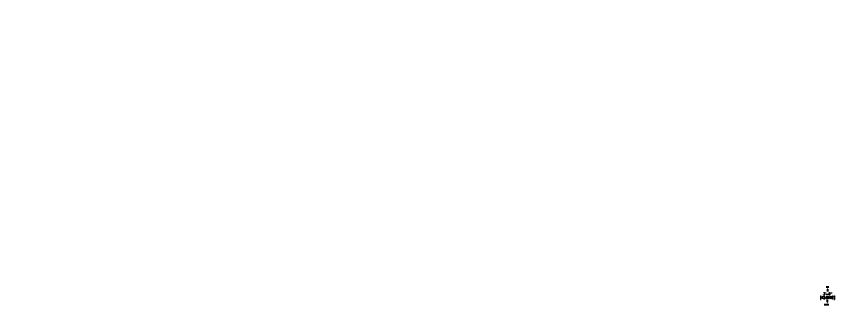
# Model space of a CAD drawing. Extents: x -970 to 14357, y -5073 to 1980.
# Drawn here: x 12437 to 14357, y -5073 to -4396 of the extents above; entities that cross this region are included whole.
import ezdxf

# ---------------------------------------------------------------- set-up
doc = ezdxf.new("R2010")
doc.units = 0
doc.header["$LTSCALE"] = 12
doc.header["$MEASUREMENT"] = 0
doc.header["$PDMODE"] = 33
doc.header["$PDSIZE"] = -0.5
doc.layers.get('Defpoints').update_dxf_attribs({"linetype": 'CONTINUOUS'})
for name, color, linetype in [('COVER', 3, 'CONTINUOUS'), ('DIM', 1, 'CONTINUOUS'), ('MARKING', 11, 'CONTINUOUS'), ('SHELL', 40, 'CONTINUOUS')]:
    doc.layers.add(name, color=color, linetype=linetype)
doc.styles.add('ROMANS', font='ROMANS.shx', dxfattribs={"width": 0.85, "height": 5.76})
doc.styles.get("Standard").update_dxf_attribs({"font": 'sanss___.ttf'})
doc.dimstyles.get("Standard").update_dxf_attribs({"dimtxt": 0.18, "dimasz": 0.18, "dimexe": 0.18, "dimexo": 0.0625, "dimgap": 0.09, "dimtad": 0, "dimtih": 1, "dimtoh": 1, "dimdec": 4, "dimzin": 0, "dimdsep": 46, "dimtxsty": 'Standard', "dimcen": 0.09, "dimadec": 0, "dimazin": 0, "dimtfac": 1, "dimtdec": 4, "dimtofl": 0, "dimtmove": 0, "dimatfit": 3, "dimfxl": 1, "dimtolj": 1, "dimtzin": 0, "dimarcsym": 0})

# ---------------------------------------------------------------- blocks, each defined once
blk = doc.blocks.new('*D409')
at = {"layer": 'Defpoints', "color": 0, "transparency": 16777216}
for p in [(-764.8, -287.2), (-736.7, -287.2), (-764.8, -326.7), (1055.8, -2042.3), (1051.1, -2084.3), (1064.5, -2084.3)]:
    blk.add_point(p, dxfattribs=at)
at = {"layer": 'DIM', "color": 0, "lineweight": -2, "transparency": 16777216}
for p, q in [((-758.8, -287.2), (-733.7, -287.2)), ((-736.7, -293), (-736.7, -293.9)), ((-736.7, -320.9), (-736.7, -320)), ((-758.8, -326.7), (-733.7, -326.7)), ((1061.8, -2042.3), (1067.5, -2042.3)), ((1064.5, -2048.1), (1064.5, -2053.6)), ((1057.1, -2084.3), (1067.5, -2084.3)), ((1064.5, -2078.5), (1064.5, -2073))]:
    blk.add_line(p, q, dxfattribs=at)
at = {"layer": 'DIM', "color": 0, "transparency": 16777216}
for points in [[(-737.7, -293), (-735.8, -293), (-736.7, -287.2)], [(-737.7, -320.9), (-735.8, -320.9), (-736.7, -326.7)], [(1063.5, -2048.1), (1065.5, -2048.1), (1064.5, -2042.3)], [(1063.5, -2078.5), (1065.5, -2078.5), (1064.5, -2084.3)]]:
    blk.add_solid(points, dxfattribs=at)
at = {"layer": 'DIM', "color": 0, "transparency": 16777216, "char_height": 5.76, "attachment_point": 5, "style": 'ROMANS'}
for s, insert in [('\\A1;3\'-3{\\H1x;\\S1/2;}"', (-736.7, -299.3)), ('\\A1;[39.5000]', (-736.7, -312.3)), ('\\A1;[42.0000]', (1064.5, -2068.6)), ('\\A1;3\'-6"', (1064.5, -2058.9))]:
    blk.add_mtext(s, dxfattribs=dict(at, insert=insert))
blk = doc.blocks.new('A$C7e945cb7')
at = {"layer": 'MARKING'}
for p, q in [((4, 71), (4, 68)), ((192.1036, 28.5), (192.1036, 31.5)), ((4, 3), (4, 0)), ((192.1036, 3), (192.1036, 0))]:
    blk.add_line(p, q, dxfattribs=at)
at = {"layer": 'SHELL'}
for p, q in [((0, 71), (73.30533, 71)), ((0, 71), (0, 0)), ((73.30533, 71), (73.30533, 31.5)), ((73.30533, 31.5), (240, 31.5)), ((240, 31.5), (240, 0)), ((0, 0), (240, 0))]:
    blk.add_line(p, q, dxfattribs=at)
at = {"layer": 'DIM'}
dim = blk.add_linear_dim(base=(101.38586, 71), p1=(73.30533, 31.5), p2=(73.30533, 71), angle=90, dimstyle='Standard', override={"dimscale": 48, "dimtxt": 5.76, "dimasz": 0.12, "dimexe": 0.0625, "dimexo": 0.125, "dimgap": 0.02, "dimzin": 3, "dimlunit": 4, "dimpost": '\\X', "dimtxsty": 'ROMANS', "dimcen": 0}, dxfattribs=at)
dim.commit()
dim.dimension.update_dxf_attribs({"geometry": '*D409', "text_midpoint": (101.38586, 51.25), "insert": (838.13385, 358.19251)})

msp = doc.modelspace()

# ---------------------------------------------------------------- block references
at = {"layer": 'COVER'}
msp.add_blockref('A$C7e945cb7', (12437.3344, -3346.77293), dxfattribs=at)

doc.saveas('drawing.dxf')
